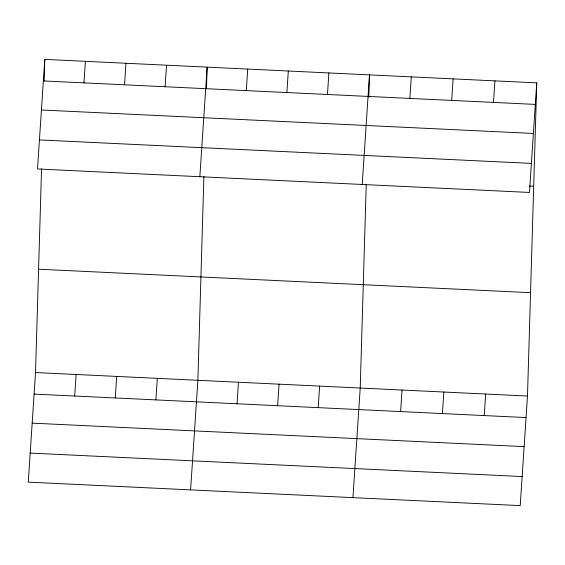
<?xml version="1.0" encoding="UTF-8"?>
<svg xmlns="http://www.w3.org/2000/svg" width="565" height="565" viewBox="0 0 565 565"><rect width="100%" height="100%" fill="white"/><g stroke="black" fill="none" stroke-linecap="round" stroke-linejoin="round"><path stroke-width="0.85" d="M536.75 82.864L529.469 192.453L37.509 168.977L44.79 59.389L536.75 82.864L527.491 396.023L520.21 505.611L28.25 482.136L35.531 372.547L41.556 168.744M44.155 80.922L44.79 59.389M203.901 176.492L197.877 380.294L190.596 489.883M206.5 88.67L207.136 67.136L199.855 176.725M366.247 184.232L360.223 388.042L352.941 497.631M368.818 97.272L369.482 74.884L362.207 184.472M83.945 82.864L85.379 61.324M74.686 396.023L76.113 374.482M124.533 84.806L125.96 63.266M115.274 397.958L116.701 376.417M165.121 86.742L166.548 65.201M155.855 399.9L157.289 378.359M246.291 90.612L247.724 69.071M237.032 403.77L238.465 382.23M286.879 92.554L288.312 71.013M277.62 405.705L279.046 384.165M327.467 94.489L328.894 72.949M318.208 407.648L319.635 386.107M409.872 98.416L411.299 76.882M400.606 411.574L402.04 390.034M451.689 100.415L453.116 78.874M442.423 413.573L443.857 392.032M493.499 102.413L494.933 80.873M484.24 415.565L485.674 394.024M43.357 80.929L535.316 104.405M41.429 109.984L533.388 133.46M39.437 139.922L531.404 163.398M529.341 185.998L533.692 186.21M38.582 269.208L530.542 292.677M35.531 372.547L527.491 396.023M34.098 394.088L526.057 417.563M32.17 423.143L524.129 446.618M30.178 453.081L522.138 476.556"/></g></svg>
